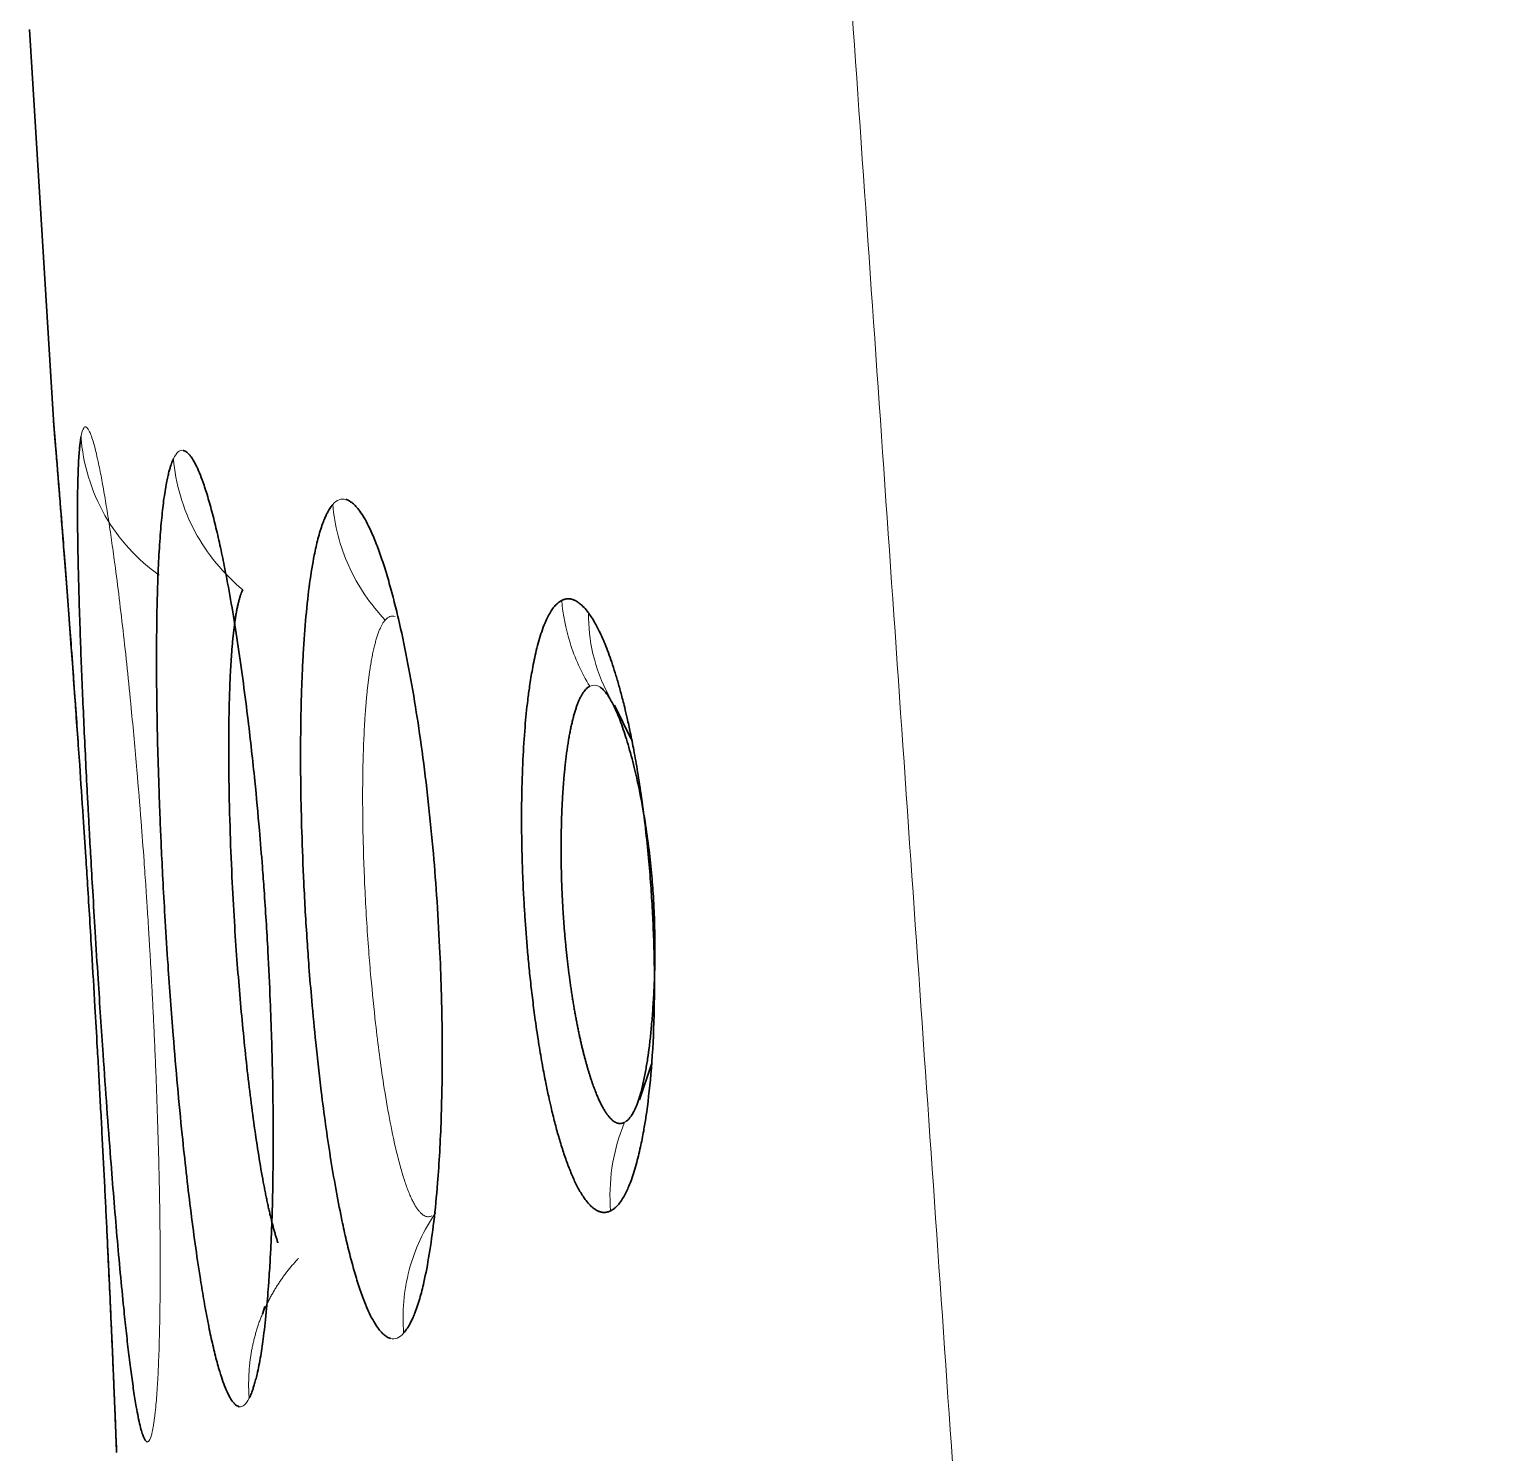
# Model space of a CAD drawing. Header units: inches. Extents: x -1096 to 3103, y -191 to 3207.
# Drawn here: x 3074.694 to 3078.565, y 1573.652 to 1577.395 of the extents above; entities that cross this region are included whole.
import ezdxf

# ---------------------------------------------------------------- set-up
doc = ezdxf.new("R2010")
doc.units = ezdxf.units.IN

msp = doc.modelspace()

# ---------------------------------------------------------------- linework, layer by layer
at = {"lineweight": 35}
for p, q in [((3074.6941, 1577.3951), (3074.7569, 1576.3681)), ((3076.2763, 1575.5286), (3076.2329, 1575.6181)), ((3076.298, 1574.5799), (3076.3298, 1574.6736)), ((3075.3069, 1574.0165), (3075.3134, 1574.0364)), ((3074.9232, 1573.6521), (3074.922, 1573.6815))]:
    msp.add_line(p, q, dxfattribs=at)
at = {"lineweight": 13}
for points, knots in [([(3082.665, 1493.7042), (3082.6004, 1494.6346), (3082.4711, 1496.4949), (3082.2773, 1499.2845), (3082.0837, 1502.0724), (3081.8901, 1504.8587), (3081.6967, 1507.6432), (3081.5035, 1510.4261), (3081.3103, 1513.2073), (3081.1174, 1515.9868), (3080.9245, 1518.7646), (3080.7318, 1521.5408), (3080.5392, 1524.3152), (3080.3468, 1527.088), (3080.1545, 1529.8591), (3079.9623, 1532.6286), (3079.7703, 1535.3963), (3079.5785, 1538.1624), (3079.3867, 1540.9268), (3079.1952, 1543.6895), (3079.0037, 1546.4505), (3078.8124, 1549.2098), (3078.6213, 1551.9675), (3078.4303, 1554.7235), (3078.2395, 1557.4778), (3078.0488, 1560.2304), (3077.8583, 1562.9813), (3077.6679, 1565.7306), (3077.4776, 1568.4781), (3077.2876, 1571.224), (3077.0976, 1573.9683), (3076.9079, 1576.7108), (3076.7183, 1579.4516), (3076.5288, 1582.1908), (3076.3395, 1584.9283), (3076.1504, 1587.6641), (3075.9614, 1590.3983), (3075.7726, 1593.1307), (3075.5839, 1595.8615), (3075.3954, 1598.5906), (3075.2071, 1601.318), (3075.0816, 1603.1357), (3075.0189, 1604.0443)], [0, 0, 0, 0, 0.025296, 0.050577, 0.075843, 0.101093, 0.126328, 0.151549, 0.176754, 0.201943, 0.227118, 0.252277, 0.277422, 0.302551, 0.327664, 0.352763, 0.377847, 0.402915, 0.427968, 0.453006, 0.478029, 0.503036, 0.528029, 0.553006, 0.577968, 0.602915, 0.627846, 0.652763, 0.677664, 0.70255, 0.727421, 0.752277, 0.777118, 0.801943, 0.826753, 0.851548, 0.876328, 0.901093, 0.925842, 0.950577, 0.975296, 1, 1, 1, 1]), ([(3074.8295, 1576.3232), (3074.8346, 1576.2534), (3074.8769, 1576.1102), (3074.9787, 1575.9999), (3075.0351, 1575.9595)], [0, 0, 0, 0, 0.506112, 1, 1, 1, 1]), ([(3075.0172, 1573.7072), (3075.0175, 1573.7085), (3075.0181, 1573.7114), (3075.019, 1573.7165), (3075.0201, 1573.7227), (3075.0213, 1573.7302), (3075.0225, 1573.7392), (3075.0239, 1573.75), (3075.0253, 1573.7628), (3075.0277, 1573.7874), (3075.0307, 1573.8264), (3075.0337, 1573.8869), (3075.0359, 1573.9527), (3075.0372, 1574.0212), (3075.0378, 1574.0825), (3075.0379, 1574.1338), (3075.0378, 1574.1729), (3075.0377, 1574.1984), (3075.0374, 1574.2358), (3075.0368, 1574.2902), (3075.0354, 1574.3677), (3075.0335, 1574.4439), (3075.0313, 1574.5181), (3075.0289, 1574.5895), (3075.0263, 1574.6578), (3075.0235, 1574.7226), (3075.0207, 1574.7836), (3075.0179, 1574.8405), (3075.0151, 1574.8931), (3075.0125, 1574.9415), (3075.01, 1574.9853), (3075.0076, 1575.0247), (3075.0054, 1575.0595), (3075.0035, 1575.0898), (3075.0018, 1575.1155), (3074.9992, 1575.1544), (3074.9947, 1575.2196), (3074.9869, 1575.3234), (3074.9758, 1575.459), (3074.9635, 1575.5934), (3074.9512, 1575.7152), (3074.9401, 1575.816), (3074.9287, 1575.9123), (3074.9182, 1575.9931), (3074.9088, 1576.0604), (3074.9004, 1576.1165), (3074.8918, 1576.1691), (3074.8832, 1576.2173), (3074.8754, 1576.256), (3074.8685, 1576.286), (3074.8626, 1576.3084), (3074.8572, 1576.3253), (3074.8526, 1576.3368), (3074.8488, 1576.3438), (3074.8459, 1576.3475), (3074.8437, 1576.3493), (3074.8424, 1576.3498), (3074.8419, 1576.35)], [0, 0, 0, 0, 0.004871, 0.010578, 0.01712, 0.024496, 0.032707, 0.04175, 0.051625, 0.062329, 0.094589, 0.123218, 0.15516, 0.182381, 0.204891, 0.222679, 0.235716, 0.243991, 0.247499, 0.271695, 0.294713, 0.316538, 0.337157, 0.356565, 0.37478, 0.391814, 0.407679, 0.422379, 0.435915, 0.448289, 0.459502, 0.469554, 0.478448, 0.486184, 0.492762, 0.498184, 0.516133, 0.543052, 0.578986, 0.624001, 0.654391, 0.6855, 0.717302, 0.749771, 0.772746, 0.796758, 0.821822, 0.847959, 0.875186, 0.895512, 0.916051, 0.936799, 0.954889, 0.970256, 0.9829, 0.992817, 1, 1, 1, 1]), ([(3075.0728, 1576.266), (3075.0781, 1576.2012), (3075.1161, 1576.0688), (3075.2051, 1575.9625), (3075.2553, 1575.9214)], [0, 0, 0, 0, 0.504387, 1, 1, 1, 1]), ([(3075.4916, 1576.1454), (3075.4964, 1576.091), (3075.5252, 1575.9789), (3075.5907, 1575.8826), (3075.6296, 1575.8418)], [0, 0, 0, 0, 0.494789, 1, 1, 1, 1]), ([(3076.0939, 1575.8934), (3076.0969, 1575.8561), (3076.1121, 1575.7768), (3076.1458, 1575.703), (3076.1675, 1575.6675)], [0, 0, 0, 0, 0.474728, 1, 1, 1, 1]), ([(3076.1643, 1575.86), (3076.164, 1575.8242), (3076.1721, 1575.7482), (3076.199, 1575.6775), (3076.2174, 1575.6436)], [0, 0, 0, 0, 0.475307, 1, 1, 1, 1]), ([(3075.6296, 1575.8418), (3075.6289, 1575.841), (3075.6275, 1575.8393), (3075.6255, 1575.8366), (3075.6235, 1575.8336), (3075.6216, 1575.8303), (3075.6197, 1575.8267), (3075.6178, 1575.8229), (3075.6159, 1575.8188), (3075.614, 1575.8145), (3075.6122, 1575.8098), (3075.6104, 1575.8049), (3075.6087, 1575.7998), (3075.607, 1575.7944), (3075.6053, 1575.7887), (3075.6036, 1575.7827), (3075.602, 1575.7765), (3075.6004, 1575.77), (3075.5989, 1575.7633), (3075.5973, 1575.7563), (3075.5958, 1575.749), (3075.5944, 1575.7415), (3075.593, 1575.7338), (3075.5916, 1575.7258), (3075.5903, 1575.7175), (3075.589, 1575.709), (3075.5877, 1575.7003), (3075.5865, 1575.6913), (3075.5853, 1575.682), (3075.5842, 1575.6726), (3075.5831, 1575.6629), (3075.582, 1575.6529), (3075.581, 1575.6428), (3075.58, 1575.6324), (3075.5791, 1575.6218), (3075.5782, 1575.611), (3075.5774, 1575.5999), (3075.5766, 1575.5887), (3075.5758, 1575.5772), (3075.5751, 1575.5656), (3075.5745, 1575.5537), (3075.5723, 1575.5102), (3075.5699, 1575.4263), (3075.5703, 1575.2904), (3075.5754, 1575.1357), (3075.5833, 1575.0031), (3075.5934, 1574.8834), (3075.6057, 1574.7626), (3075.6267, 1574.6027), (3075.6476, 1574.4908), (3075.6628, 1574.429), (3075.6681, 1574.4086), (3075.6735, 1574.3898), (3075.6788, 1574.3725), (3075.6841, 1574.3566), (3075.6894, 1574.3423), (3075.6946, 1574.3293), (3075.6998, 1574.3178), (3075.7049, 1574.3077), (3075.71, 1574.2989), (3075.715, 1574.2914), (3075.72, 1574.2852), (3075.7248, 1574.2803), (3075.7296, 1574.2766), (3075.7343, 1574.274), (3075.7389, 1574.2726), (3075.7435, 1574.2722), (3075.7479, 1574.2729), (3075.7508, 1574.2741), (3075.7522, 1574.2748)], [0, 0, 0, 0, 0.005972, 0.011955, 0.017951, 0.02396, 0.02998, 0.036012, 0.042055, 0.048111, 0.054177, 0.060255, 0.066344, 0.072444, 0.078555, 0.084677, 0.09081, 0.096952, 0.103106, 0.109269, 0.115443, 0.121626, 0.127819, 0.134022, 0.140234, 0.146455, 0.152686, 0.158926, 0.165175, 0.171432, 0.177698, 0.183972, 0.190255, 0.196546, 0.202844, 0.209151, 0.215465, 0.221787, 0.228116, 0.234452, 0.240795, 0.247145, 0.303261, 0.364171, 0.429645, 0.499403, 0.528824, 0.581401, 0.656184, 0.751772, 0.766496, 0.781024, 0.795358, 0.809499, 0.823451, 0.837216, 0.850794, 0.86419, 0.877403, 0.890438, 0.903295, 0.915977, 0.928485, 0.940822, 0.952989, 0.964989, 0.976822, 0.988492, 1, 1, 1, 1]), ([(3076.2223, 1574.2879), (3076.2193, 1574.3252), (3076.2217, 1574.4056), (3076.2432, 1574.4828), (3076.259, 1574.5207)], [0, 0, 0, 0, 0.47368, 1, 1, 1, 1]), ([(3075.6781, 1573.9661), (3075.6735, 1574.021), (3075.6783, 1574.0782), (3075.7073, 1574.1869), (3075.7315, 1574.2385), (3075.7627, 1574.2831)], [0, 0, 0, 0, 0.5, 0.5, 1, 1, 1, 1]), ([(3075.2719, 1573.7949), (3075.2717, 1573.7986), (3075.2711, 1573.8061), (3075.2706, 1573.8174), (3075.2704, 1573.8288), (3075.2705, 1573.8401), (3075.2708, 1573.8515), (3075.2714, 1573.863), (3075.2722, 1573.8744), (3075.2733, 1573.8859), (3075.2747, 1573.8973), (3075.2764, 1573.9088), (3075.2783, 1573.9202), (3075.2805, 1573.9315), (3075.283, 1573.9428), (3075.2858, 1573.9541), (3075.2888, 1573.9653), (3075.2921, 1573.9764), (3075.2957, 1573.9874), (3075.2995, 1573.9984), (3075.3036, 1574.0092), (3075.308, 1574.0199), (3075.3127, 1574.0305), (3075.3176, 1574.041), (3075.3227, 1574.0513), (3075.3281, 1574.0615), (3075.3337, 1574.0716), (3075.3395, 1574.0815), (3075.3456, 1574.0912), (3075.3519, 1574.1008), (3075.3583, 1574.1102), (3075.365, 1574.1194), (3075.3719, 1574.1285), (3075.3789, 1574.1373), (3075.3862, 1574.1459), (3075.3935, 1574.1543), (3075.3986, 1574.1598), (3075.4012, 1574.1625)], [0, 0, 0, 0, 0.027908, 0.055946, 0.084105, 0.112377, 0.140752, 0.16922, 0.197774, 0.226402, 0.255097, 0.283849, 0.31265, 0.341491, 0.370364, 0.399263, 0.428179, 0.457105, 0.486037, 0.514968, 0.543893, 0.572806, 0.601702, 0.630574, 0.659415, 0.688216, 0.716971, 0.745671, 0.774306, 0.802869, 0.83135, 0.85974, 0.888029, 0.916209, 0.94427, 0.972204, 1, 1, 1, 1])]:
    msp.add_open_spline(points, degree=3, knots=knots, dxfattribs=at)
at = {"lineweight": 35}
for points, knots in [([(3074.922, 1573.6815), (3074.922, 1573.683), (3074.9218, 1573.686), (3074.9216, 1573.6913), (3074.9214, 1573.6978), (3074.9211, 1573.7056), (3074.9207, 1573.7151), (3074.9203, 1573.7263), (3074.9197, 1573.7396), (3074.9187, 1573.7652), (3074.9171, 1573.8055), (3074.9145, 1573.8682), (3074.9115, 1573.9369), (3074.9083, 1574.0085), (3074.9055, 1574.0722), (3074.903, 1574.125), (3074.9012, 1574.1644), (3074.9, 1574.1892), (3074.8985, 1574.2196), (3074.8965, 1574.2617), (3074.8935, 1574.3224), (3074.8903, 1574.3849), (3074.887, 1574.449), (3074.8836, 1574.5146), (3074.88, 1574.5814), (3074.8763, 1574.6494), (3074.8718, 1574.7302), (3074.8657, 1574.8358), (3074.8573, 1574.9784), (3074.8491, 1575.1104), (3074.8416, 1575.2293), (3074.8346, 1575.3353), (3074.8254, 1575.4723), (3074.8159, 1575.6079), (3074.807, 1575.7308), (3074.7994, 1575.833), (3074.7921, 1575.9302), (3074.7858, 1576.0117), (3074.7805, 1576.0795), (3074.776, 1576.136), (3074.7718, 1576.1889), (3074.7679, 1576.2373), (3074.7648, 1576.276), (3074.7623, 1576.3059), (3074.7605, 1576.3281), (3074.7591, 1576.3448), (3074.7582, 1576.356), (3074.7576, 1576.3626), (3074.7573, 1576.3661), (3074.7572, 1576.3677), (3074.7571, 1576.368), (3074.7571, 1576.3681)], [0, 0, 0, 0, 0.004851, 0.010544, 0.017077, 0.024451, 0.032664, 0.041716, 0.051605, 0.062329, 0.094554, 0.123216, 0.155817, 0.183478, 0.20621, 0.223998, 0.236815, 0.244647, 0.247492, 0.265422, 0.283346, 0.301256, 0.319144, 0.336999, 0.354814, 0.372597, 0.390528, 0.417453, 0.453346, 0.498174, 0.516577, 0.543646, 0.579428, 0.623988, 0.65447, 0.68561, 0.717381, 0.749756, 0.77274, 0.796758, 0.821822, 0.847956, 0.875175, 0.895509, 0.91605, 0.936793, 0.954918, 0.970304, 0.982949, 0.99285, 1, 1, 1, 1]), ([(3074.7595, 1576.3387), (3074.7596, 1576.3372), (3074.7599, 1576.3337), (3074.7604, 1576.3275), (3074.7611, 1576.3197), (3074.7619, 1576.3099), (3074.7629, 1576.2979), (3074.7641, 1576.2833), (3074.7663, 1576.2567), (3074.7696, 1576.2158), (3074.7746, 1576.1545), (3074.7801, 1576.085), (3074.7864, 1576.0049), (3074.7931, 1575.9169), (3074.7999, 1575.8274), (3074.8064, 1575.7387), (3074.8126, 1575.6525), (3074.8179, 1575.5779), (3074.8211, 1575.532), (3074.8222, 1575.5165)], [0, 0, 0, 0, 0.016385, 0.036154, 0.059304, 0.085832, 0.115732, 0.148994, 0.185602, 0.281552, 0.367082, 0.46002, 0.552803, 0.645422, 0.737888, 0.812881, 0.887715, 0.962435, 1, 1, 1, 1]), ([(3074.8295, 1576.3232), (3074.8293, 1576.3217), (3074.8287, 1576.3184), (3074.8279, 1576.3125), (3074.827, 1576.305), (3074.826, 1576.2957), (3074.825, 1576.2842), (3074.8239, 1576.2701), (3074.8225, 1576.2445), (3074.8211, 1576.205), (3074.8204, 1576.1455), (3074.8207, 1576.0779), (3074.8219, 1575.9999), (3074.824, 1575.914), (3074.8267, 1575.8266), (3074.8299, 1575.7398), (3074.8334, 1575.6554), (3074.8373, 1575.5678), (3074.8416, 1575.4774), (3074.8453, 1575.4031), (3074.8486, 1575.3407), (3074.8516, 1575.2854), (3074.8556, 1575.213), (3074.8608, 1575.1231), (3074.8672, 1575.0159), (3074.8762, 1574.8717), (3074.8897, 1574.6682), (3074.9036, 1574.4755), (3074.9159, 1574.3204), (3074.9244, 1574.2195), (3074.9331, 1574.1221), (3074.9411, 1574.04), (3074.9483, 1573.9715), (3074.9548, 1573.9148), (3074.9614, 1573.8619), (3074.9682, 1573.8137), (3074.9744, 1573.7749), (3074.98, 1573.7449), (3074.985, 1573.7223), (3074.9896, 1573.7054), (3074.9937, 1573.6938), (3074.9971, 1573.6868), (3074.9999, 1573.6829), (3075.002, 1573.681), (3075.0032, 1573.6806), (3075.0038, 1573.6803)], [0, 0, 0, 0, 0.005494, 0.012115, 0.01986, 0.028729, 0.03872, 0.049829, 0.062052, 0.094151, 0.122729, 0.153801, 0.184823, 0.215792, 0.246711, 0.271794, 0.29682, 0.321805, 0.346754, 0.371667, 0.381839, 0.396331, 0.415138, 0.438248, 0.465644, 0.497302, 0.548712, 0.623102, 0.653082, 0.684066, 0.71606, 0.749093, 0.772387, 0.796618, 0.821777, 0.847855, 0.874829, 0.895219, 0.915809, 0.936603, 0.954502, 0.96979, 0.982469, 0.99254, 1, 1, 1, 1]), ([(3075.2719, 1573.7949), (3075.2726, 1573.7963), (3075.274, 1573.7993), (3075.2764, 1573.8047), (3075.2791, 1573.8116), (3075.2821, 1573.8201), (3075.2854, 1573.8305), (3075.289, 1573.8433), (3075.2948, 1573.8668), (3075.302, 1573.9032), (3075.3104, 1573.9607), (3075.3175, 1574.0254), (3075.3231, 1574.0944), (3075.327, 1574.1551), (3075.3294, 1574.2041), (3075.3308, 1574.2389), (3075.3323, 1574.2814), (3075.3338, 1574.3383), (3075.3349, 1574.4176), (3075.3352, 1574.5001), (3075.3345, 1574.5851), (3075.333, 1574.6658), (3075.3307, 1574.7509), (3075.3271, 1574.8501), (3075.3209, 1574.9805), (3075.3136, 1575.0986), (3075.3058, 1575.2047), (3075.298, 1575.3013), (3075.2858, 1575.4312), (3075.2715, 1575.5604), (3075.2566, 1575.6771), (3075.2431, 1575.7728), (3075.2286, 1575.8646), (3075.2148, 1575.9418), (3075.2021, 1576.0063), (3075.1905, 1576.0601), (3075.1784, 1576.1106), (3075.1659, 1576.1569), (3075.1542, 1576.1943), (3075.1436, 1576.2234), (3075.1342, 1576.2453), (3075.1253, 1576.2621), (3075.1174, 1576.2736), (3075.1109, 1576.2808), (3075.1057, 1576.2849), (3075.1016, 1576.2871), (3075.0993, 1576.2877), (3075.0983, 1576.288)], [0, 0, 0, 0, 0.005679, 0.012434, 0.020265, 0.029172, 0.039152, 0.050205, 0.062327, 0.094652, 0.123214, 0.158, 0.187168, 0.210728, 0.228653, 0.240913, 0.247497, 0.272601, 0.297685, 0.322728, 0.347701, 0.372604, 0.391847, 0.41921, 0.454671, 0.498201, 0.514895, 0.541397, 0.577751, 0.624024, 0.654257, 0.685314, 0.71717, 0.749799, 0.77284, 0.796886, 0.821949, 0.848052, 0.87521, 0.895528, 0.916063, 0.936811, 0.954812, 0.970135, 0.982776, 0.992733, 1, 1, 1, 1]), ([(3075.0728, 1576.266), (3075.0722, 1576.2647), (3075.0708, 1576.2617), (3075.0687, 1576.2564), (3075.0663, 1576.2497), (3075.0637, 1576.2413), (3075.0608, 1576.2309), (3075.0577, 1576.2182), (3075.0528, 1576.1948), (3075.0471, 1576.1586), (3075.041, 1576.1037), (3075.0361, 1576.0412), (3075.0323, 1575.9688), (3075.0297, 1575.8888), (3075.0283, 1575.8013), (3075.0281, 1575.707), (3075.0292, 1575.6067), (3075.0314, 1575.5018), (3075.0339, 1575.4173), (3075.0363, 1575.3506), (3075.0384, 1575.2978), (3075.0414, 1575.2294), (3075.0456, 1575.1451), (3075.0513, 1575.0449), (3075.0598, 1574.9106), (3075.0739, 1574.7188), (3075.0936, 1574.5003), (3075.1176, 1574.2865), (3075.137, 1574.1475), (3075.1521, 1574.0559), (3075.162, 1574.0015), (3075.1724, 1573.9508), (3075.1833, 1573.9045), (3075.1935, 1573.8671), (3075.203, 1573.838), (3075.2116, 1573.8159), (3075.2197, 1573.7991), (3075.2271, 1573.7875), (3075.2332, 1573.7803), (3075.2383, 1573.7761), (3075.2423, 1573.7739), (3075.2446, 1573.7732), (3075.2456, 1573.7728)], [0, 0, 0, 0, 0.005535, 0.012183, 0.019942, 0.028811, 0.038788, 0.049871, 0.062054, 0.094209, 0.122734, 0.153803, 0.184827, 0.215802, 0.246733, 0.278099, 0.30937, 0.340568, 0.371697, 0.382255, 0.396981, 0.415868, 0.438907, 0.466079, 0.497361, 0.548022, 0.623188, 0.68393, 0.749069, 0.772479, 0.79677, 0.821932, 0.847957, 0.874823, 0.895203, 0.915794, 0.936601, 0.954404, 0.969644, 0.982324, 0.992443, 1, 1, 1, 1]), ([(3075.4916, 1576.1454), (3075.4907, 1576.1443), (3075.4888, 1576.142), (3075.4858, 1576.1378), (3075.4823, 1576.1325), (3075.4784, 1576.1258), (3075.4741, 1576.1175), (3075.4695, 1576.1072), (3075.4621, 1576.0881), (3075.4529, 1576.0581), (3075.4413, 1576.0068), (3075.4305, 1575.9403), (3075.4208, 1575.8534), (3075.4151, 1575.7757), (3075.4117, 1575.7102), (3075.4095, 1575.6548), (3075.4074, 1575.5755), (3075.4068, 1575.4881), (3075.4076, 1575.3875), (3075.4101, 1575.2795), (3075.4153, 1575.1449), (3075.4222, 1575.0257), (3075.4296, 1574.9223), (3075.4369, 1574.8327), (3075.4474, 1574.7223), (3075.4632, 1574.5828), (3075.4853, 1574.4234), (3075.5078, 1574.2987), (3075.5259, 1574.2159), (3075.5378, 1574.1666), (3075.5505, 1574.1205), (3075.5639, 1574.0783), (3075.5766, 1574.044), (3075.5885, 1574.0169), (3075.5994, 1573.9961), (3075.6098, 1573.98), (3075.6192, 1573.9686), (3075.6272, 1573.9611), (3075.6338, 1573.9565), (3075.6391, 1573.9538), (3075.6422, 1573.9527), (3075.6435, 1573.9523)], [0, 0, 0, 0, 0.005607, 0.012302, 0.020083, 0.028949, 0.0389, 0.049931, 0.062039, 0.09429, 0.122704, 0.164093, 0.205413, 0.246661, 0.2615, 0.282312, 0.30911, 0.346899, 0.371661, 0.408236, 0.450128, 0.497272, 0.518111, 0.546036, 0.581065, 0.623252, 0.683675, 0.749134, 0.772649, 0.796989, 0.822148, 0.848115, 0.87487, 0.895219, 0.915802, 0.936626, 0.954273, 0.969433, 0.982108, 0.992297, 1, 1, 1, 1]), ([(3075.6781, 1573.9661), (3075.679, 1573.9671), (3075.681, 1573.9695), (3075.6843, 1573.9738), (3075.688, 1573.9792), (3075.6921, 1573.9859), (3075.6967, 1573.9943), (3075.7016, 1574.0047), (3075.7098, 1574.0239), (3075.72, 1574.0541), (3075.7383, 1574.126), (3075.7548, 1574.2265), (3075.7669, 1574.3505), (3075.7731, 1574.4423), (3075.777, 1574.5296), (3075.7792, 1574.621), (3075.7797, 1574.705), (3075.779, 1574.7874), (3075.7771, 1574.8755), (3075.7727, 1574.9887), (3075.7654, 1575.1147), (3075.7511, 1575.2955), (3075.7314, 1575.4689), (3075.7069, 1575.6308), (3075.6868, 1575.7428), (3075.6681, 1575.8304), (3075.6518, 1575.8966), (3075.6386, 1575.9453), (3075.6246, 1575.9911), (3075.6099, 1576.0335), (3075.5959, 1576.0679), (3075.5831, 1576.095), (3075.5715, 1576.1157), (3075.5605, 1576.1317), (3075.5506, 1576.1431), (3075.5423, 1576.1505), (3075.5355, 1576.1551), (3075.5302, 1576.1577), (3075.5271, 1576.1587), (3075.5258, 1576.1591)], [0, 0, 0, 0, 0.005759, 0.012569, 0.020429, 0.029339, 0.039298, 0.050303, 0.062353, 0.094825, 0.123265, 0.204929, 0.247428, 0.278823, 0.310177, 0.341444, 0.372596, 0.393012, 0.420777, 0.455872, 0.498271, 0.537025, 0.623967, 0.664109, 0.706062, 0.749764, 0.772822, 0.796879, 0.82195, 0.848056, 0.875213, 0.895506, 0.916041, 0.936812, 0.954675, 0.969928, 0.982569, 0.992595, 1, 1, 1, 1]), ([(3075.3475, 1574.2041), (3075.3472, 1574.205), (3075.3464, 1574.2074), (3075.3451, 1574.2113), (3075.3436, 1574.216), (3075.3421, 1574.2209), (3075.3406, 1574.2259), (3075.339, 1574.231), (3075.3376, 1574.2363), (3075.3361, 1574.2417), (3075.3346, 1574.2472), (3075.3331, 1574.2528), (3075.3316, 1574.2586), (3075.3302, 1574.2644), (3075.3287, 1574.2704), (3075.3272, 1574.2764), (3075.3258, 1574.2826), (3075.3244, 1574.2889), (3075.3229, 1574.2952), (3075.3215, 1574.3017), (3075.3201, 1574.3082), (3075.3187, 1574.3149), (3075.3173, 1574.3216), (3075.3159, 1574.3283), (3075.3145, 1574.3352), (3075.3132, 1574.3421), (3075.3118, 1574.3491), (3075.3104, 1574.3562), (3075.3054, 1574.3828), (3075.2969, 1574.432), (3075.2853, 1574.509), (3075.2745, 1574.591), (3075.2645, 1574.677), (3075.2554, 1574.7657), (3075.2471, 1574.8562), (3075.2394, 1574.9507), (3075.2324, 1575.0545), (3075.226, 1575.1723), (3075.2209, 1575.3042), (3075.2178, 1575.4456), (3075.218, 1575.5449), (3075.2191, 1575.6038), (3075.2196, 1575.6258), (3075.2202, 1575.6472), (3075.221, 1575.6679), (3075.2218, 1575.688), (3075.2228, 1575.7075), (3075.2239, 1575.7263), (3075.225, 1575.7444), (3075.2263, 1575.7617), (3075.2277, 1575.7784), (3075.2292, 1575.7943), (3075.2308, 1575.8095), (3075.2325, 1575.8239), (3075.2343, 1575.8375), (3075.2362, 1575.8502), (3075.2382, 1575.8622), (3075.2404, 1575.8733), (3075.2426, 1575.8836), (3075.2449, 1575.893), (3075.2473, 1575.9016), (3075.2499, 1575.9091), (3075.2525, 1575.9159), (3075.2543, 1575.9196), (3075.2553, 1575.9214)], [0, 0, 0, 0, 0.003162, 0.008596, 0.014003, 0.019383, 0.024736, 0.030063, 0.035362, 0.040634, 0.045878, 0.051095, 0.056284, 0.061444, 0.066577, 0.071681, 0.076756, 0.081804, 0.086822, 0.091812, 0.096773, 0.101705, 0.106608, 0.111483, 0.116328, 0.121145, 0.125932, 0.13069, 0.135418, 0.178985, 0.221856, 0.264068, 0.30563, 0.346532, 0.386784, 0.42642, 0.469964, 0.520758, 0.578756, 0.643821, 0.715789, 0.728133, 0.740474, 0.752815, 0.765155, 0.777495, 0.789835, 0.802175, 0.814515, 0.826855, 0.839195, 0.851535, 0.863874, 0.876216, 0.88856, 0.900911, 0.913269, 0.925638, 0.938018, 0.950407, 0.962803, 0.975201, 0.987601, 1, 1, 1, 1]), ([(3076.0939, 1575.8934), (3076.0926, 1575.8927), (3076.0898, 1575.8911), (3076.085, 1575.8878), (3076.0794, 1575.8829), (3076.0729, 1575.8757), (3076.0657, 1575.8657), (3076.0578, 1575.8521), (3076.0494, 1575.834), (3076.0387, 1575.8055), (3076.0273, 1575.7655), (3076.017, 1575.716), (3076.0097, 1575.6715), (3076.003, 1575.6215), (3075.9966, 1575.5584), (3075.9911, 1575.4733), (3075.9885, 1575.3889), (3075.988, 1575.3137), (3075.9886, 1575.2552), (3075.9898, 1575.2045), (3075.9914, 1575.1619), (3075.993, 1575.1276), (3075.9944, 1575.1019), (3075.9962, 1575.073), (3075.9985, 1575.0373), (3076.0021, 1574.9912), (3076.0063, 1574.9431), (3076.0114, 1574.893), (3076.0174, 1574.8414), (3076.0248, 1574.7846), (3076.0334, 1574.7267), (3076.0427, 1574.6719), (3076.0513, 1574.6267), (3076.0589, 1574.5904), (3076.0651, 1574.5625), (3076.0721, 1574.5333), (3076.0805, 1574.5008), (3076.0912, 1574.4636), (3076.1027, 1574.4282), (3076.1149, 1574.3952), (3076.128, 1574.3648), (3076.1423, 1574.337), (3076.1559, 1574.3164), (3076.1677, 1574.3028), (3076.1764, 1574.2951), (3076.1832, 1574.2904), (3076.187, 1574.2885), (3076.1885, 1574.2877)], [0, 0, 0, 0, 0.007927, 0.018047, 0.030341, 0.044774, 0.061331, 0.080032, 0.100901, 0.123961, 0.165411, 0.200215, 0.228296, 0.249582, 0.288168, 0.330442, 0.376231, 0.405367, 0.430757, 0.452472, 0.470562, 0.485045, 0.495918, 0.503183, 0.521674, 0.541199, 0.561766, 0.583382, 0.606044, 0.629763, 0.659938, 0.686474, 0.70932, 0.72842, 0.743728, 0.755212, 0.778105, 0.801942, 0.826697, 0.85234, 0.878837, 0.907003, 0.938891, 0.960077, 0.977306, 0.990609, 1, 1, 1, 1]), ([(3076.1277, 1575.8938), (3076.1266, 1575.8942), (3076.1246, 1575.8951), (3076.1216, 1575.8961), (3076.1186, 1575.8969), (3076.1157, 1575.8974), (3076.1128, 1575.8977), (3076.11, 1575.8977), (3076.1072, 1575.8975), (3076.1044, 1575.8971), (3076.1017, 1575.8965), (3076.099, 1575.8957), (3076.0964, 1575.8947), (3076.0947, 1575.8939), (3076.0939, 1575.8934)], [0, 0, 0, 0, 0.087917, 0.174953, 0.261133, 0.346481, 0.43102, 0.514775, 0.597754, 0.67993, 0.761271, 0.841747, 0.921332, 1, 1, 1, 1]), ([(3076.2223, 1574.2879), (3076.2237, 1574.2887), (3076.2272, 1574.2905), (3076.2335, 1574.2949), (3076.2417, 1574.3027), (3076.2517, 1574.3156), (3076.2632, 1574.3357), (3076.2763, 1574.3662), (3076.2892, 1574.4064), (3076.3004, 1574.4524), (3076.3088, 1574.4951), (3076.3188, 1574.5561), (3076.3294, 1574.648), (3076.3355, 1574.7528), (3076.3376, 1574.8483), (3076.3377, 1574.9238), (3076.3357, 1575.0048), (3076.3324, 1575.0772), (3076.328, 1575.146), (3076.3221, 1575.2183), (3076.314, 1575.2957), (3076.3043, 1575.3715), (3076.2939, 1575.4401), (3076.2838, 1575.4971), (3076.2746, 1575.5439), (3076.2665, 1575.5811), (3076.2599, 1575.6095), (3076.253, 1575.6369), (3076.2454, 1575.6652), (3076.2365, 1575.6959), (3076.2276, 1575.724), (3076.2187, 1575.7497), (3076.2098, 1575.773), (3076.2012, 1575.7939), (3076.1907, 1575.8167), (3076.1771, 1575.8421), (3076.1628, 1575.8632), (3076.1502, 1575.8773), (3076.1412, 1575.8853), (3076.1339, 1575.8905), (3076.1295, 1575.8928), (3076.1277, 1575.8938)], [0, 0, 0, 0, 0.008784, 0.022012, 0.039639, 0.061609, 0.087958, 0.118751, 0.157481, 0.190776, 0.218565, 0.240781, 0.300853, 0.366289, 0.389903, 0.429716, 0.465034, 0.493523, 0.521548, 0.55222, 0.585556, 0.621544, 0.652763, 0.680085, 0.70348, 0.722896, 0.738289, 0.749628, 0.76907, 0.788051, 0.806559, 0.824584, 0.842116, 0.859149, 0.875676, 0.903109, 0.936897, 0.957449, 0.974805, 0.988984, 1, 1, 1, 1]), ([(3076.259, 1574.5207), (3076.2585, 1574.5204), (3076.2574, 1574.5198), (3076.2557, 1574.519), (3076.2539, 1574.5184), (3076.2521, 1574.518), (3076.2503, 1574.5177), (3076.2485, 1574.5175), (3076.2467, 1574.5174), (3076.2448, 1574.5176), (3076.2429, 1574.5179), (3076.2409, 1574.5183), (3076.239, 1574.5189), (3076.237, 1574.5197), (3076.2349, 1574.5207), (3076.2329, 1574.5219), (3076.2308, 1574.5232), (3076.2287, 1574.5248), (3076.2265, 1574.5266), (3076.2244, 1574.5285), (3076.2222, 1574.5307), (3076.22, 1574.5331), (3076.2177, 1574.5357), (3076.2155, 1574.5385), (3076.2132, 1574.5415), (3076.2109, 1574.5448), (3076.2086, 1574.5483), (3076.2062, 1574.5521), (3076.2038, 1574.5561), (3076.2014, 1574.5603), (3076.199, 1574.5648), (3076.1966, 1574.5695), (3076.1942, 1574.5745), (3076.1917, 1574.5798), (3076.1892, 1574.5853), (3076.1868, 1574.5911), (3076.1843, 1574.5972), (3076.1818, 1574.6035), (3076.1792, 1574.6101), (3076.1767, 1574.617), (3076.1742, 1574.6242), (3076.1717, 1574.6316), (3076.1691, 1574.6394), (3076.1666, 1574.6474), (3076.164, 1574.6557), (3076.1615, 1574.6643), (3076.159, 1574.6732), (3076.1565, 1574.6824), (3076.1539, 1574.6919), (3076.1514, 1574.7016), (3076.1489, 1574.7117), (3076.1464, 1574.722), (3076.144, 1574.7327), (3076.1415, 1574.7436), (3076.1391, 1574.7549), (3076.1367, 1574.7664), (3076.1343, 1574.7782), (3076.132, 1574.7903), (3076.1297, 1574.8027), (3076.1274, 1574.8154), (3076.1252, 1574.8283), (3076.123, 1574.8416), (3076.1209, 1574.8551), (3076.1187, 1574.8689), (3076.1167, 1574.883), (3076.1147, 1574.8973), (3076.1128, 1574.912), (3076.1109, 1574.9269), (3076.1091, 1574.942), (3076.1073, 1574.9575), (3076.1057, 1574.9731), (3076.1041, 1574.989), (3076.1026, 1575.0051), (3076.1012, 1575.0214), (3076.0999, 1575.0379), (3076.0986, 1575.0546), (3076.0975, 1575.0714), (3076.0965, 1575.0884), (3076.0956, 1575.1055), (3076.0947, 1575.1226), (3076.094, 1575.1399), (3076.0934, 1575.1572), (3076.0929, 1575.1745), (3076.0925, 1575.1918), (3076.0923, 1575.2092), (3076.0921, 1575.2265), (3076.0921, 1575.2438), (3076.0922, 1575.2611), (3076.0924, 1575.2783), (3076.0927, 1575.2955), (3076.0931, 1575.3126), (3076.0937, 1575.3296), (3076.0944, 1575.3464), (3076.0952, 1575.3631), (3076.0961, 1575.3796), (3076.0972, 1575.396), (3076.0983, 1575.4121), (3076.0997, 1575.428), (3076.1011, 1575.4437), (3076.1027, 1575.4591), (3076.1044, 1575.4741), (3076.1062, 1575.4889), (3076.1082, 1575.5033), (3076.1103, 1575.5173), (3076.1125, 1575.5308), (3076.1149, 1575.544), (3076.1174, 1575.5567), (3076.1201, 1575.5689), (3076.1229, 1575.5806), (3076.1258, 1575.5917), (3076.1289, 1575.6022), (3076.1321, 1575.6121), (3076.1355, 1575.6214), (3076.139, 1575.6299), (3076.1426, 1575.6378), (3076.1464, 1575.6449), (3076.1503, 1575.6512), (3076.1544, 1575.6566), (3076.1586, 1575.6612), (3076.163, 1575.665), (3076.166, 1575.6666), (3076.1675, 1575.6675)], [0, 0, 0, 0, 0.004476, 0.009018, 0.013626, 0.018299, 0.023035, 0.027833, 0.032691, 0.037608, 0.042586, 0.047626, 0.052727, 0.057891, 0.06312, 0.068414, 0.073774, 0.0792, 0.084693, 0.090253, 0.09588, 0.101575, 0.107339, 0.113172, 0.119073, 0.125044, 0.131084, 0.137195, 0.143376, 0.149627, 0.155949, 0.162342, 0.168806, 0.175341, 0.181947, 0.188624, 0.195373, 0.202193, 0.209084, 0.216045, 0.223077, 0.230179, 0.237351, 0.244593, 0.251904, 0.259283, 0.266731, 0.274245, 0.281827, 0.289475, 0.297189, 0.304967, 0.31281, 0.320716, 0.328685, 0.336716, 0.344809, 0.352963, 0.361178, 0.369453, 0.377788, 0.386184, 0.394641, 0.40316, 0.411743, 0.420391, 0.429107, 0.437893, 0.446751, 0.45568, 0.464679, 0.473746, 0.482881, 0.492083, 0.501352, 0.510687, 0.520089, 0.529556, 0.539088, 0.548684, 0.558341, 0.568057, 0.577832, 0.58767, 0.597575, 0.607547, 0.617591, 0.627709, 0.637901, 0.648169, 0.658512, 0.66893, 0.679421, 0.689986, 0.700624, 0.711332, 0.722111, 0.732957, 0.74387, 0.754848, 0.76589, 0.776994, 0.788158, 0.799382, 0.810665, 0.822005, 0.833402, 0.844856, 0.856367, 0.867937, 0.879566, 0.891257, 0.903011, 0.914832, 0.926724, 0.93869, 0.95074, 0.962889, 0.975155, 0.987533, 1, 1, 1, 1]), ([(3076.194, 1575.6656), (3076.1945, 1575.6653), (3076.1967, 1575.6638), (3076.2017, 1575.6598), (3076.2099, 1575.651), (3076.2216, 1575.6342), (3076.233, 1575.612), (3076.2433, 1575.5879), (3076.2515, 1575.5663), (3076.2598, 1575.5419), (3076.2682, 1575.5147), (3076.2765, 1575.4853), (3076.2863, 1575.4468), (3076.299, 1575.3906), (3076.3124, 1575.3179), (3076.3234, 1575.2401), (3076.3307, 1575.1714), (3076.3349, 1575.1147), (3076.3376, 1575.0579), (3076.3392, 1574.9881), (3076.3383, 1574.9144), (3076.3354, 1574.8491), (3076.3322, 1574.8015), (3076.3285, 1574.759), (3076.3243, 1574.7213), (3076.3195, 1574.6865), (3076.314, 1574.6528), (3076.3072, 1574.6196), (3076.2998, 1574.5912), (3076.2923, 1574.5688), (3076.2855, 1574.5528), (3076.2792, 1574.5412), (3076.2736, 1574.5332), (3076.2688, 1574.5278), (3076.2658, 1574.5253), (3076.2645, 1574.5242)], [0, 0, 0, 0, 0.00502, 0.019494, 0.043435, 0.076901, 0.120014, 0.143395, 0.16738, 0.191953, 0.21709, 0.242764, 0.267552, 0.309587, 0.368553, 0.416637, 0.459241, 0.496325, 0.520473, 0.563099, 0.624391, 0.659172, 0.692032, 0.722902, 0.751723, 0.779008, 0.809081, 0.841887, 0.877369, 0.906222, 0.931652, 0.953713, 0.972448, 0.987885, 1, 1, 1, 1]), ([(3076.1885, 1574.2877), (3076.1895, 1574.2872), (3076.1915, 1574.2864), (3076.1944, 1574.2854), (3076.1973, 1574.2846), (3076.2001, 1574.284), (3076.203, 1574.2837), (3076.2058, 1574.2836), (3076.2086, 1574.2838), (3076.2114, 1574.2842), (3076.2142, 1574.2848), (3076.2169, 1574.2856), (3076.2196, 1574.2866), (3076.2214, 1574.2875), (3076.2223, 1574.2879)], [0, 0, 0, 0, 0.085545, 0.170635, 0.255295, 0.339549, 0.423419, 0.50693, 0.590098, 0.672905, 0.755323, 0.837327, 0.918894, 1, 1, 1, 1]), ([(3074.8977, 1574.2351), (3074.8984, 1574.2216), (3074.9024, 1574.1382), (3074.907, 1574.0389), (3074.9112, 1573.9427), (3074.9137, 1573.8857), (3074.9159, 1573.8324), (3074.918, 1573.7838), (3074.9196, 1573.7449), (3074.9208, 1573.7149), (3074.9217, 1573.6925), (3074.9223, 1573.6758), (3074.9228, 1573.6646), (3074.923, 1573.6578), (3074.9232, 1573.6542), (3074.9232, 1573.6526), (3074.9232, 1573.6523), (3074.9232, 1573.6521)], [0, 0, 0, 0, 0.037645, 0.235638, 0.306064, 0.379608, 0.456241, 0.535932, 0.618613, 0.68049, 0.743227, 0.806842, 0.86122, 0.907721, 0.946352, 0.977114, 1, 1, 1, 1])]:
    msp.add_open_spline(points, degree=3, knots=knots, dxfattribs=at)
at = {"lineweight": 13}
for points in [[(3074.8419, 1576.35), (3074.837, 1576.3507), (3074.8328, 1576.3419), (3074.8295, 1576.3232)], [(3075.0983, 1576.288), (3075.089, 1576.2897), (3075.0804, 1576.2825), (3075.0728, 1576.266)], [(3075.5258, 1576.1591), (3075.5138, 1576.1622), (3075.5023, 1576.1577), (3075.4916, 1576.1454)], [(3075.6296, 1575.8418), (3075.6376, 1575.8512), (3075.6464, 1575.8542), (3075.6556, 1575.8509)], [(3076.1946, 1575.666), (3076.1857, 1575.6708), (3076.1766, 1575.6714), (3076.1675, 1575.6675)], [(3076.2645, 1574.5242), (3076.2627, 1574.5227), (3076.2609, 1574.5216), (3076.259, 1574.5207)], [(3075.6435, 1573.9523), (3075.6554, 1573.9492), (3075.667, 1573.9537), (3075.6781, 1573.9661)], [(3075.2456, 1573.7728), (3075.2548, 1573.7712), (3075.2636, 1573.7785), (3075.2719, 1573.7949)], [(3075.0038, 1573.6803), (3075.0086, 1573.6796), (3075.0132, 1573.6885), (3075.0172, 1573.7072)]]:
    msp.add_open_spline(points, degree=3, dxfattribs=at)

doc.saveas('drawing.dxf')
